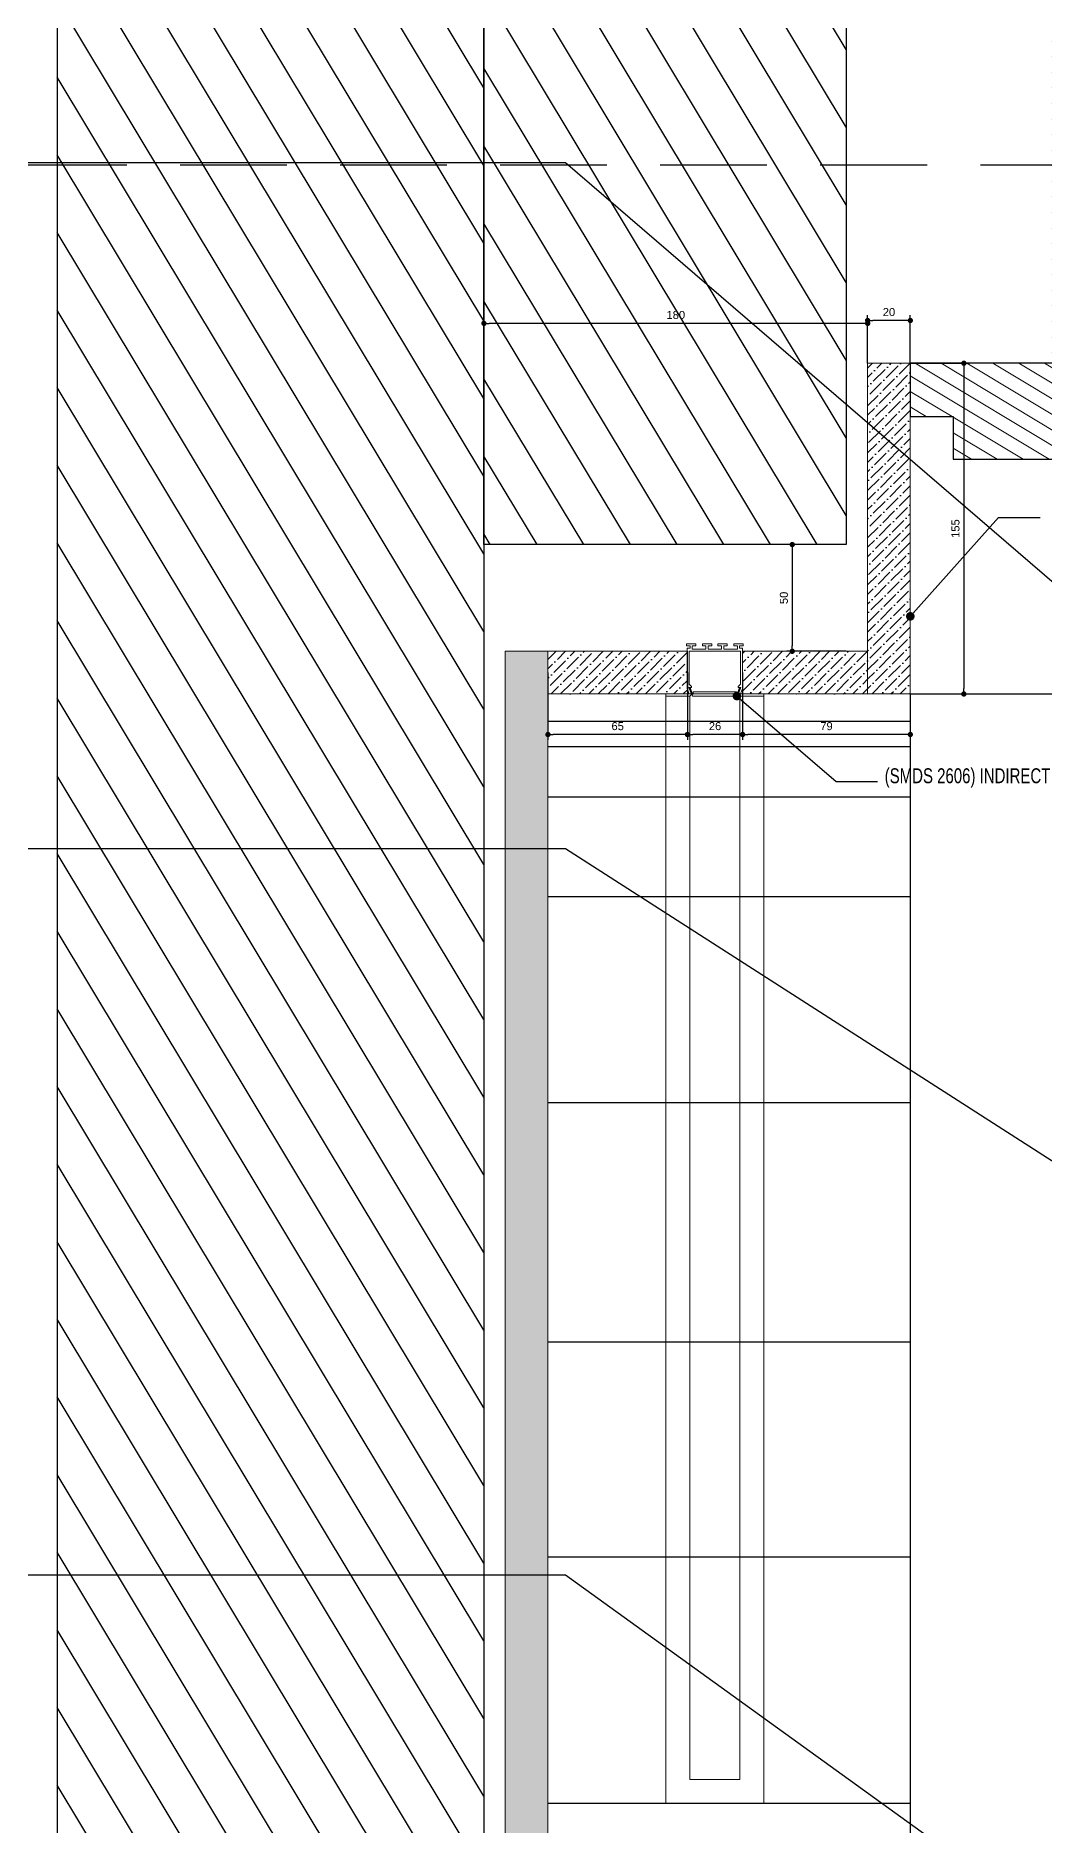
# Model space of a CAD drawing. Header units: inches. Extents: x 193287 to 241687, y 437648 to 550079.
# Drawn here: x 227988 to 228460, y 450696 to 451534 of the extents above; entities that cross this region are included whole.
import ezdxf

# ---------------------------------------------------------------- set-up
doc = ezdxf.new("R2010")
doc.units = ezdxf.units.IN
doc.header["$MEASUREMENT"] = 0
doc.linetypes.add('HIDDEN', pattern=[0.375, 0.25, -0.125])
for name, color, linetype, lineweight in [('A-Dim-ID', 9, 'Continuous', 20), ('CQ Gypsum Hatch', 8, 'Continuous', 20), ('CQ Lighting', 5, 'Continuous', 0), ('CQ Marble', 6, 'Continuous', 0)]:
    doc.layers.add(name, color=color, linetype=linetype, lineweight=lineweight)
for name, color, linetype in [('A-DIMESNION-1', 7, 'Continuous'), ('CQ Grg Gypsum', 41, 'Continuous'), ('CQ marble hatch', 8, 'Continuous'), ('CQ section wall', 3, 'Continuous'), ('CQ SPOT DETAIL DIMENSION', 9, 'Continuous'), ('CQ spot detail elevation', 1, 'Continuous'), ('CQ SPOT DETAILS', 40, 'Continuous'), ('CQ text label', 3, 'Continuous'), ('CQ_callout', 34, 'Continuous'), ('xref grd floor$2$CQ Wall hatch_CHB', 8, 'Continuous')]:
    doc.layers.add(name, color=color, linetype=linetype)
doc.styles.add('DIM 50', font='romans.shx', dxfattribs={"width": 0.75, "height": 100})
doc.styles.add('ST9', font='romans.shx', dxfattribs={"width": 0.8})
doc.styles.get("Standard").update_dxf_attribs({"font": 'arial.ttf'})
doc.dimstyles.new('CQ 2.5', dxfattribs={"dimscale": 0.025, "dimtxt": 150, "dimasz": 100, "dimexe": 100, "dimexo": 0, "dimgap": 80, "dimtad": 1, "dimdec": 0, "dimzin": 0, "dimdsep": 46, "dimtxsty": 'Standard', "dimblk": 'DOT', "dimcen": 100, "dimclrd": 250, "dimclre": 250, "dimclrt": 3, "dimadec": 0, "dimazin": 0, "dimtfac": 1, "dimtdec": 0, "dimtofl": 0, "dimtmove": 0, "dimatfit": 3, "dimfxl": 1, "dimtolj": 1, "dimtzin": 0, "dimlwd": -1, "dimarcsym": 0})
doc.dimstyles.new('DIM-20', dxfattribs={"dimscale": 1000, "dimtxt": 0.044, "dimasz": 0.035, "dimexe": 0.022, "dimexo": 0.022, "dimgap": 0.022, "dimtad": 1, "dimdec": 0, "dimzin": 0, "dimdsep": 46, "dimtxsty": 'ST9', "dimblk1": 'ARCHTICK', "dimblk2": 'ARCHTICK', "dimsah": 1, "dimcen": 0.08800000000000001, "dimdle": 0.04, "dimclrd": 256, "dimclre": 256, "dimclrt": 3, "dimadec": 0, "dimazin": 0, "dimtfac": 1, "dimtdec": 0, "dimtix": 1, "dimtofl": 0, "dimtmove": 1, "dimatfit": 3, "dimldrblk": 'CLOSED', "dimfxl": 1, "dimtolj": 1, "dimtzin": 0, "dimarcsym": 0})
doc.dimstyles.get("Standard").update_dxf_attribs({"dimtxt": 0.18, "dimasz": 0.18, "dimexe": 0.18, "dimexo": 0.0625, "dimgap": 0.09, "dimtad": 0, "dimtih": 1, "dimtoh": 1, "dimdec": 4, "dimzin": 0, "dimdsep": 46, "dimtxsty": 'Standard', "dimcen": 0.09, "dimadec": 0, "dimazin": 0, "dimtfac": 1, "dimtdec": 4, "dimtofl": 0, "dimtmove": 0, "dimatfit": 3, "dimfxl": 1, "dimtolj": 1, "dimtzin": 0, "dimarcsym": 0})

# ---------------------------------------------------------------- blocks, each defined once
blk = doc.blocks.new('SECTION C AND F')
at = {"layer": 'xref grd floor$2$CQ Wall hatch_CHB'}
h = blk.add_hatch(dxfattribs=at)
h.set_pattern_fill('ANSI31,_O', color=8, scale=150, angle=76.02857671701435)
h.set_pattern_definition([(121.0285767170143, (95684.03869431617, 1302.347264588345), (-16.06706840326394, -9.664978682068453), [])])
h.paths.add_polyline_path([(342620.1666695667, 483585.9141500182), (342820.1550810477, 483585.9141500181), (342820.1550810476, 479335.5675787643), (342620.1664403323, 479335.5675787643), (342620.1664403314, 483035.91459576), (342620.1666987422, 483035.91459576), (342620.1666987421, 483235.9145957599)])
h = blk.add_hatch(dxfattribs=at)
h.set_pattern_fill('ANSI31,_O', color=8, scale=150, angle=76.02857671701435)
h.set_pattern_definition([(121.0285767170143, (0, 0), (-16.06706840326394, -9.664978682068455), [])])
h.paths.add_polyline_path([(342989.9571897191, 482395.9413362944), (342820.1550810476, 482395.9413362944), (342820.1550810476, 483585.9141500182), (342989.9571897191, 483585.9141500182)])
at = {"layer": 'CQ section wall'}
for p, q in [((342620.1664403314, 483585.9141500182, -3.769896474182773e-05), (342620.1664403315, 479335.5675787642, -3.774024843360884e-05)), ((342820.1550810476, 483585.9141500182, -3.856509031834781e-05), (342820.1550810476, 479335.5675787643, -3.863829050326144e-05))]:
    blk.add_line(p, q, dxfattribs=at)
at = {"layer": 'CQ section wall', "elevation": -3.857879261107318e-05}
blk.add_lwpolyline([(342989.9571897191, 482395.9413362944), (342820.1550810476, 482395.9413362944), (342820.1550810476, 483585.9141500182), (342989.9571897191, 483585.9141500182)], close=True, dxfattribs=at)
blk = doc.blocks.new('larko design REF. B5552')
at = {"layer": 'CQ Lighting'}
for p, q in [((324167.562787486, 487789.6752336308), (324167.562787486, 487790.4563263356)), ((324178.5811927298, 487789.6752336308), (324167.562787486, 487789.6752336308)), ((324178.86301771, 487790.6764220294), (324167.7828831798, 487790.6764220294)), ((324177.5795177747, 487787.0782850331), (324178.5811927298, 487789.6752336308)), ((324178.472998228, 487786.6180773416), (324179.6655797612, 487789.7099714982)), ((324178.5638122838, 487786.660169963), (324180.0585871003, 487790.5355322689)), ((324179.0207014028, 487786.660169963), (324180.1911717211, 487789.6947384491)), ((324179.0270067402, 487790.6031245386), (324179.6242190056, 487789.9359756346)), ((324180.2639368862, 487790.6764220294), (324190.5957016343, 487790.6764220294)), ((324180.396521507, 487789.8356282096), (324180.4812074518, 487789.8356282096)), ((324180.4812074518, 487788.6307206318), (324180.4812074518, 487789.8356282096)), ((324180.4812074518, 487788.6307206318), (324190.5957016343, 487788.6307206318)), ((324200.9274663825, 487790.6764220294), (324190.5957016343, 487790.6764220294)), ((324200.7101958168, 487788.6307206318), (324190.5957016343, 487788.6307206318)), ((324200.7101958168, 487788.6307206318), (324200.7101958168, 487789.8356282096)), ((324200.7948817616, 487789.8356282096), (324200.7101958168, 487789.8356282096)), ((324202.1707018658, 487786.660169963), (324201.0002315475, 487789.6947384491)), ((324202.6275909848, 487786.660169963), (324201.1328161683, 487790.5355322689)), ((324202.7184050406, 487786.6180773416), (324201.5258235075, 487789.7099714982)), ((324202.1643965284, 487790.6031245386), (324201.5671842631, 487789.9359756346)), ((324202.3283855586, 487790.6764220294), (324213.4085200888, 487790.6764220294)), ((324202.6102105389, 487789.6752336308), (324213.6286157826, 487789.6752336308)), ((324203.611885494, 487787.0782850331), (324202.6102105389, 487789.6752336308)), ((324213.6286157826, 487789.6752336308), (324213.6286157826, 487790.4563263356)), ((324177.5647718668, 487768.2074182894), (324177.5647718668, 487786.9990790997)), ((324178.472998228, 487786.6180773416), (324179.6995468882, 487786.6180773416)), ((324178.5638122838, 487786.660169963), (324179.0207014028, 487786.660169963)), ((324179.6351199457, 487786.2279661041), (324178.5640063165, 487785.1563348187)), ((324178.5640063165, 487769.6130689759), (324178.5640063165, 487785.1563348187)), ((324179.6995468882, 487786.3835596588), (324179.6995468882, 487786.6180773416)), ((324202.7184050406, 487786.6180773416), (324201.4918563804, 487786.6180773416)), ((324201.4918563804, 487786.3835596588), (324201.4918563804, 487786.6180773416)), ((324201.5562833229, 487786.2279661041), (324202.6273969521, 487785.1563348187)), ((324202.6275909848, 487786.660169963), (324202.1707018658, 487786.660169963)), ((324202.6273969521, 487769.6130689759), (324202.6273969521, 487785.1563348187)), ((324203.6266314018, 487768.2074182894), (324203.6266314019, 487786.9990790997)), ((324178.988179983, 487767.1603662585), (324177.3500271309, 487767.1603662585)), ((324177.3500271309, 487767.1603662585), (324177.3500271309, 487766.1611318087)), ((324181.6900456418, 487766.1611318087), (324177.3500271309, 487766.1611318087)), ((324178.988179983, 487768.2074182894), (324177.5647718668, 487768.2074182894)), ((324190.5957016343, 487769.6130689759), (324178.5640063165, 487769.6130689759)), ((324178.988179983, 487767.1603662585), (324178.988179983, 487768.2074182894)), ((324186.4487614514, 487768.6138345261), (324179.9874144328, 487768.6138345261)), ((324179.9874144328, 487767.1603662585), (324179.9874144328, 487768.6138345261)), ((324181.469949948, 487767.1603662585), (324179.9874144328, 487767.1603662585)), ((324181.6900456418, 487766.9402705646), (324181.6900456418, 487766.1611318087)), ((324184.8106085993, 487766.9402705646), (324184.8106085993, 487766.1611318087)), ((324189.1506271102, 487766.1611318087), (324184.8106085993, 487766.1611318087)), ((324186.4487614514, 487767.1603662585), (324185.0307042931, 487767.1603662585)), ((324186.4487614514, 487767.1603662585), (324186.4487614514, 487768.6138345261)), ((324190.5957016343, 487768.6138345261), (324187.4479959012, 487768.6138345261)), ((324187.4479959012, 487767.1603662585), (324187.4479959012, 487768.6138345261)), ((324188.9305314164, 487767.1603662585), (324187.4479959012, 487767.1603662585)), ((324189.1506271102, 487766.9402705646), (324189.1506271102, 487766.1611318087)), ((324190.5957016343, 487769.6130689759), (324202.6273969521, 487769.6130689759)), ((324190.5957016343, 487768.6138345261), (324193.7434073675, 487768.6138345261)), ((324192.0407761585, 487766.9402705646), (324192.0407761585, 487766.1611318087)), ((324192.0407761585, 487766.1611318087), (324196.3807946694, 487766.1611318087)), ((324192.2608718523, 487767.1603662585), (324193.7434073675, 487767.1603662585)), ((324193.7434073675, 487767.1603662585), (324193.7434073675, 487768.6138345261)), ((324194.7426418172, 487768.6138345261), (324201.2039888358, 487768.6138345261)), ((324194.7426418172, 487767.1603662585), (324194.7426418172, 487768.6138345261)), ((324194.7426418172, 487767.1603662585), (324196.1606989756, 487767.1603662585)), ((324196.3807946694, 487766.9402705646), (324196.3807946694, 487766.1611318087)), ((324199.5013576269, 487766.9402705646), (324199.5013576269, 487766.1611318087)), ((324199.5013576269, 487766.1611318087), (324203.8413761377, 487766.1611318087)), ((324199.7214533206, 487767.1603662585), (324201.2039888358, 487767.1603662585)), ((324201.2039888358, 487767.1603662585), (324201.2039888358, 487768.6138345261)), ((324202.2032232856, 487767.1603662585), (324202.2032232856, 487768.2074182894)), ((324202.2032232856, 487768.2074182894), (324203.6266314018, 487768.2074182894)), ((324202.2032232856, 487767.1603662585), (324203.8413761377, 487767.1603662585)), ((324203.8413761377, 487767.1603662585), (324203.8413761377, 487766.1611318087))]:
    blk.add_line(p, q, dxfattribs=at)
for centre, start, end in [((324167.7828831798, 487790.4563263356), 90, 180), ((324178.86301771, 487790.4563263356), 41.83397820816916, 90), ((324179.4602299753, 487789.7891774316), 338.9077607176727, 41.83397820816916), ((324180.2639368862, 487790.4563263356), 90, 158.9077607176727), ((324180.396521507, 487789.6155325158), 90, 158.9077607176727), ((324200.7948817616, 487789.6155325158), 21.09223928232728, 90), ((324200.9274663825, 487790.4563263356), 21.09223928232728, 90), ((324201.7311732933, 487789.7891774316), 138.1660217918308, 201.0922392823273), ((324202.3283855586, 487790.4563263356), 90, 138.1660217918308), ((324213.4085200888, 487790.4563263356), 0, 90), ((324177.7848675605, 487786.9990790997), 158.9077607176727, 180), ((324179.4794511944, 487786.3835596588), 315.0138418255929, 0), ((324201.7119520742, 487786.3835596588), 180, 224.9861581636899), ((324203.4065357081, 487786.9990790997), 0, 21.09223928232728), ((324181.469949948, 487766.9402705646), 0, 90), ((324185.0307042931, 487766.9402705646), 90, 180), ((324188.9305314164, 487766.9402705646), 0, 90), ((324192.2608718523, 487766.9402705646), 90, 180), ((324196.1606989756, 487766.9402705646), 0, 90), ((324199.7214533206, 487766.9402705646), 90, 180)]:
    blk.add_arc(centre, 0.2200956937799043, start, end, dxfattribs=at)
blk = doc.blocks.new('niche section 2')
at = {"layer": 'CQ marble hatch', "ltscale": 1000}
h = blk.add_hatch(dxfattribs=at)
h.set_pattern_fill('ANSI36', color=256, scale=25.00000000000004, angle=-8.474700092256305e-30, style=0)
h.set_pattern_definition([(45.00000000000001, (-202819.4748486877, -456589.9536125578), (1.657281518405973, 6.076698900821903), [7.812500000000012, -1.562500000000002, 0, -1.562500000000002])])
h.paths.add_polyline_path([(1475.404560068593, -5209.359653130523), (1475.404560068884, -5364.310059700161), (1495.404560068651, -5364.310059700219), (1495.404560068593, -5209.359653130465)])
h = blk.add_hatch(dxfattribs=at)
h.set_pattern_fill('ANSI36', color=256, scale=25.00000000000005, angle=-8.474700092256305e-30, style=0)
h.set_pattern_definition([(45.00000000000001, (-202824.4747705623, -456589.9536127948), (1.657281518405974, 6.076698900821905), [7.812500000000016, -1.562500000000003, 0, -1.562500000000003])])
h.paths.add_polyline_path([(1325.602451397019, -5364.310059937066), (1325.602451397339, -5344.310059937008), (1305.602451397019, -5344.310059937008), (1305.602533844445, -7124.309857408516), (1495.404562002106, -7124.309857173881), (1495.404560061084, -7104.309857192391), (1325.602533844445, -7104.309857408516)])
at = {"layer": 'CQ marble hatch', "ltscale": 1000, "extrusion": (4.885221514467738e-08, -5.985931785203945e-09, 0.9999999999999988)}
h = blk.add_hatch(dxfattribs=at)
h.set_pattern_fill('ANSI36', color=256, scale=25.00000000000002, angle=1.675477719049291e-14, style=0)
h.set_pattern_definition([(45.00000000000003, (-202819.4748486877, -456589.9536125578), (1.657281518405971, 6.076698900821901), [7.812500000000009, -1.562500000000002, 0, -1.562500000000002])])
h.paths.add_polyline_path([(1416.825459564192, -5344.31005970249), (1475.404560069292, -5344.31005970249), (1475.404560069292, -5364.31005970249), (1416.825459564192, -5364.31005970249)])
h.paths.add_polyline_path([(1390.763600029139, -5344.31005970249), (1325.602533845638, -5344.31005970249), (1325.602533845638, -5364.310059940151), (1390.763600029139, -5364.31005970249)])
at = {"layer": 'CQ Lighting', "extrusion": (4.885221514467736e-08, -5.985931785203948e-09, 0.9999999999999988), "elevation": 0.0001041871750860052}
blk.add_lwpolyline([(1426.827443943532, -5364.310059702489), (1380.761615646943, -5364.310059702489), (1380.761615646943, -5884.199776105233), (1426.827443943532, -5884.199776105233)], close=True, dxfattribs=at)
at = {"layer": 'CQ Lighting', "extrusion": (4.885221514467736e-08, -5.985931785203948e-09, 0.9999999999999988), "elevation": 0.0001041871750860056}
blk.add_lwpolyline([(1392.061615646931, -5365.31124809978), (1392.061615646932, -5872.899776105244), (1415.527443943543, -5872.899776105244), (1415.527443943543, -5365.31124809978)], dxfattribs=at)
at = {"layer": 'CQ Marble', "color": 6}
blk.add_lwpolyline([(1475.404560069292, -5364.310059703304), (1495.404560069379, -5364.310059703304), (1495.404560069321, -5209.35965313355), (1475.404560069321, -5209.359653133608), (1475.40456006935, -5344.310059703246)], dxfattribs=at)
at = {"layer": 'CQ Marble', "color": 6, "extrusion": (4.885221514467736e-08, -5.985931785203948e-09, 0.9999999999999988)}
for points, elevation in [([(1495.404560069377, -5364.310059702489), (1475.404560069319, -5364.310059702489), (1475.404560069319, -5209.359653132792), (1495.404560069377, -5209.359653132792)], 0.0001051642193889056), ([(1390.96149033372, -5344.31005994015), (1325.602533845638, -5344.310059939801), (1325.602533845638, -5364.31005994015), (1390.96149033372, -5364.31005994015)], 7.627094402218063e-05), ([(1416.825459564219, -5344.310059702489), (1475.404560069319, -5344.310059702489), (1475.404560069319, -5364.310059702489), (1416.825459564219, -5364.310059702489)], 0.0001041871750860052)]:
    blk.add_lwpolyline(points, close=True, dxfattribs=dict(at, elevation=elevation))
at = {"layer": 'CQ Marble', "color": 6, "elevation": -2.024376173596562e-05}
blk.add_lwpolyline([(1325.602533845638, -5344.310059940035), (1325.60253384526, -7104.309857411543), (1495.404561093223, -7104.30985719309), (1495.404562003008, -7124.309857193148), (1305.60253384526, -7124.309857411543), (1305.602451397834, -5344.310059940035), (1325.602451397805, -5344.310059940035)], dxfattribs=at)
at = {"layer": 'CQ marble hatch', "extrusion": (4.885221514467736e-08, -5.985931785203948e-09, 0.9999999999999988)}
for p, q in [((1495.404560069379, -5364.31005970249), (1495.404560061288, -7104.309857192857, -2.036348037155571e-05)), ((1495.404560066963, -5377.259615032293, -3.049838631507748e-06), (1325.602533845522, -5377.259615032293, -1.720925251260351e-05)), ((1495.404560066963, -5389.084306426113, -3.120620427572718e-06), (1325.602533845522, -5389.084306426113, -1.728003430866501e-05)), ((1495.404560066963, -5412.733182868105, -3.262180988752167e-06), (1325.602533845522, -5412.733182868105, -1.742159486984619e-05)), ((1495.404560066963, -5459.309899459244, -3.54098603704521e-06), (1325.602533845522, -5459.309899459244, -1.77003999181375e-05)), ((1495.404560066963, -5555.816860286926, -4.118670121355111e-06), (1325.602533845522, -5555.816860286926, -1.827808400244914e-05)), ((1495.404560066963, -5668.004841445014, -4.79021972368994e-06), (1325.602533845522, -5668.004841445014, -1.89496336047805e-05)), ((1495.404560066963, -5768.752447604085, -5.393288021680528e-06), (1325.602533845522, -5768.752447604085, -1.955270190277282e-05)), ((1495.404560066992, -5884.199776105233, 0.0007388940422361368), (1325.602533845551, -5884.199776105233, 0.0007247346283550445))]:
    blk.add_line(p, q, dxfattribs=at)
at = {"layer": 'CQ Lighting', "extrusion": (4.885221514467753e-08, -5.985931785203947e-09, 0.9999999999999989), "rotation": 179.9999999999998}
blk.add_blockref('larko design REF. B5552', (325594.3902314307, 482425.365173929, 0.0001041871750860467), dxfattribs=at)
blk = doc.blocks.new('SECTION CEILING C AND D')
at = {"layer": 'CQ Gypsum Hatch'}
h = blk.add_hatch(dxfattribs=at)
h.set_pattern_fill('ANSI31', color=256, scale=50.00000000000004, angle=166.0285767170143, style=0)
h.set_pattern_definition([(211.0285767170143, (0, 0), (3.221659560689488, -5.35568946775465), [])])
edge = h.paths.add_edge_path()
edge.add_line((221496.3634083793, 451355.5940321152), (221476.3634470181, 451355.5940321151))
edge.add_line((221476.3634470181, 451355.5940321151), (221476.3634564243, 451380.5940490463))
edge.add_line((221476.3634564243, 451380.5940490463), (221542.8714550818, 451380.5940465979))
edge.add_line((221542.8714550818, 451380.5940465979), (221542.8714615044, 451618.6332024623))
edge.add_arc((221717.8714615046, 451618.6332024623), 175.0000000001455, 90.00000000000949, 180.000000000019, ccw=False)
edge.add_line((221717.8714615045, 451793.6332024625), (223510.0454513518, 451793.6331128395))
edge.add_arc((223510.0454513518, 451618.6331128394), 175, 0, 89.9999999999904, ccw=False)
edge.add_line((223685.0454513518, 451618.6331128395), (223685.0454577744, 451380.5939569749))
edge.add_line((223685.0454577744, 451380.5939569749), (223751.5534564319, 451380.5939594235))
edge.add_line((223751.5534564319, 451380.5939594235), (223751.5534658382, 451355.5939424923))
edge.add_line((223751.5534658382, 451355.5939424923), (223731.5535044769, 451355.5939424921))
edge.add_line((223731.5535044769, 451355.5939424921), (223731.5535159568, 451335.5939310124))
edge.add_line((223731.5535159568, 451335.5939310124), (223611.5454513512, 451335.5938696297))
edge.add_line((223611.5454513512, 451335.5938696297), (223611.5454513512, 451380.5930113292))
edge.add_line((223611.5454513512, 451380.5930113292), (223562.5454513513, 451380.5930113293))
edge.add_arc((223541.5454513513, 451380.5930113291), 21.00000000005821, 1.587987341361105e-10, 90.00000000015879)
edge.add_line((223541.5454513512, 451401.5930113293), (223541.5454513513, 451410.5930113292))
edge.add_arc((223536.6936272633, 451416.6997402548), 7.799508648152966, 90, 308.4673023861515, ccw=False)
edge.add_line((223536.6936272633, 451424.4992489031), (223536.6936272633, 451427.4992489031))
edge.add_arc((223534.5413597154, 451445.4660990062), 18.09530210384791, 205.7714928767011, 276.8309702013683, ccw=False)
edge.add_arc((223567.5219242569, 451458.3576701449), 53.47024035310794, 186.1635720954239, 202.844817978426, ccw=False)
edge.add_arc((223182.0246354605, 451424.9932573508), 333.4821786610068, 4.751447811113967, 6.568657367759998)
edge.add_arc((223477.615802532, 451459.0566106173), 35.93479784915663, 6.527251481196853, 25.39668080415777)
edge.add_arc((223485.7557770983, 451460.6969878025), 27.9502519411558, 29.51902534153829, 91.82174081903165)
edge.add_line((223484.8672380735, 451488.6331128377), (223484.8672380735, 451496.1331128377))
edge.add_line((223484.8672380735, 451496.1331128377), (223475.8672380735, 451496.1331128377))
edge.add_line((223475.8672380735, 451496.1331128377), (223475.8672380735, 451518.6331128394))
edge.add_line((223475.8672380735, 451518.6331128394), (223514.9390894407, 451518.6331128374))
edge.add_line((223514.9390894407, 451518.6331128374), (223571.5454513514, 451443.6331128376))
edge.add_line((223571.5454513514, 451443.6331128376), (223660.0454513518, 451443.6331128376))
edge.add_line((223660.0454513518, 451443.6331128376), (223660.0454513518, 451618.6331128394))
edge.add_arc((223510.0454513518, 451618.6331128392), 150, 0, 89.99999999999999)
edge.add_line((223510.0454513518, 451768.6331128394), (221717.8714615045, 451768.6332024623))
edge.add_arc((221717.8714615045, 451618.6332024622), 150, 89.99999999999999, 180)
edge.add_line((221567.8714615045, 451618.6332024623), (221567.8714615044, 451443.6332024607))
edge.add_line((221567.8714615044, 451443.6332024607), (221656.371461505, 451443.6332024607))
edge.add_line((221656.371461505, 451443.6332024607), (221712.9778234156, 451518.6332024607))
edge.add_line((221712.9778234156, 451518.6332024607), (221752.0496747827, 451518.6332024625))
edge.add_line((221752.0496747827, 451518.6332024625), (221752.0496747827, 451496.1332024605))
edge.add_line((221752.0496747827, 451496.1332024605), (221743.0496747827, 451496.1332024607))
edge.add_line((221743.0496747827, 451496.1332024607), (221743.0496747827, 451488.6332024605))
edge.add_arc((221742.1611357578, 451460.6970774254), 27.9502519410732, 88.17825918066262, 150.4809746582109)
edge.add_arc((221750.301110324, 451459.0567002404), 35.93479784899679, 154.6033191957228, 173.4727485186793)
edge.add_arc((222045.8922773975, 451424.9933469757), 333.4821786626222, 173.431342632584, 175.2485521892302)
edge.add_arc((221660.3949885988, 451458.357759768), 53.47024035372762, 337.15518202151657, 353.8364279045223, ccw=False)
edge.add_arc((221693.375553141, 451445.466188629), 18.09530210362531, 263.16902979845247, 334.22850712318433, ccw=False)
edge.add_line((221691.2232855931, 451427.4993385262), (221691.2232855929, 451424.4993385262))
edge.add_arc((221691.223285593, 451416.6998298779), 7.799508648167831, -128.46730238588572, 90, ccw=False)
edge.add_line((221686.3714615049, 451410.5931009523), (221686.371461505, 451401.5931009523))
edge.add_arc((221686.3714615051, 451380.5931009521), 21.00000000011642, 90.0000000002382, 180.0000000001588)
edge.add_line((221665.371461505, 451380.5931009522), (221616.371461505, 451380.5931009522))
edge.add_line((221616.371461505, 451380.5931009522), (221616.371461505, 451335.5939592526))
edge.add_line((221616.371461505, 451335.5939592526), (221496.3633968995, 451335.5940206355))
edge.add_line((221496.3633968995, 451335.5940206355), (221496.3634083793, 451355.5940321152))
at = {"layer": 'CQ Grg Gypsum', "extrusion": (-4.885221514467737e-08, 5.985931785203956e-09, 0.9999999999999988), "elevation": -0.008773270307329804}
blk.add_lwpolyline([(223685.0454577741, 451380.593956975), (223751.5534564315, 451380.5939594236), (223751.5534658378, 451355.5939424924), (223731.5535044766, 451355.5939424922), (223731.5535159565, 451335.5939310125), (223611.5454513509, 451335.5938696298)], dxfattribs=at)
blk = doc.blocks.new('_Dot')
at = {"color": 0, "linetype": 'ByBlock', "lineweight": -2}
blk.add_line((-0.5, 0), (-1, 0), dxfattribs=at)
at = {"color": 0, "linetype": 'ByBlock', "const_width": 0.5}
blk.add_lwpolyline([(-0.25, 0, 1), (0.25, 0, 1)], format="xyb", close=True, dxfattribs=at)
blk = doc.blocks.new('*D4553')
at = {"layer": 'A-DIMESNION-1', "color": 250, "lineweight": -2, "ltscale": 0.05, "transparency": 16777216}
for p, q in [((228377.6738231805, 431380.5939594234), (228377.6738231805, 431403.1431547643)), ((228397.6738231805, 431380.5936472699), (228397.6738231805, 431403.1431547643))]:
    blk.add_line(p, q, dxfattribs=at)
at = {"layer": 'A-DIMESNION-1', "color": 250, "ltscale": 0.05, "transparency": 16777216}
blk.add_line((228395.1738231805, 431400.6431547643), (228380.1738231805, 431400.6431547643), dxfattribs=at)
at = {"layer": 'Defpoints', "color": 0, "linetype": 'Continuous', "ltscale": 0.05, "transparency": 16777216}
for p in [(228377.6738231805, 431400.6431547643), (228377.6738231805, 431380.5939594234, -0.0004613578827041994), (228397.6738231805, 431380.5936472699, -0.0004613578808356615)]:
    blk.add_point(p, dxfattribs=at)
at = {"layer": 'A-DIMESNION-1', "color": 250, "linetype": 'Continuous', "ltscale": 0.05, "transparency": 16777216, "xscale": 2.5, "yscale": 2.5, "zscale": 2.5, "rotation": 180}
blk.add_blockref('_Dot', (228377.6738231805, 431400.6431547643), dxfattribs=at)
at = {"layer": 'A-DIMESNION-1', "color": 250, "linetype": 'Continuous', "ltscale": 0.05, "transparency": 16777216, "xscale": 2.5, "yscale": 2.5, "zscale": 2.5}
blk.add_blockref('_Dot', (228397.6738231805, 431400.6431547643), dxfattribs=at)
at = {"layer": 'A-DIMESNION-1', "color": 3, "linetype": 'Continuous', "ltscale": 0.05, "transparency": 16777216, "insert": (228387.6738231805, 431404.5578034683), "char_height": 3.75, "attachment_point": 5}
blk.add_mtext('\\A1;20', dxfattribs=at)
blk = doc.blocks.new('*D4552')
at = {"layer": 'A-DIMESNION-1', "color": 250, "lineweight": -2, "ltscale": 0.05, "transparency": 16777216}
for p, q in [((228397.6738231806, 431380.5936472701), (228425.2566631166, 431380.5936472701)), ((228397.6738231806, 431225.6435528539), (228425.2566631166, 431225.6435528539))]:
    blk.add_line(p, q, dxfattribs=at)
at = {"layer": 'A-DIMESNION-1', "color": 250, "ltscale": 0.05, "transparency": 16777216}
blk.add_line((228422.7566631166, 431378.0936472701), (228422.7566631166, 431228.1435528539), dxfattribs=at)
at = {"layer": 'Defpoints', "color": 0, "linetype": 'Continuous', "ltscale": 0.05, "transparency": 16777216}
for p in [(228397.6738231806, 431380.5936472701), (228397.6738231806, 431225.6435528539, -0.0004613578827041994), (228422.7566631166, 431225.6435528539)]:
    blk.add_point(p, dxfattribs=at)
at = {"layer": 'A-DIMESNION-1', "color": 250, "linetype": 'Continuous', "ltscale": 0.05, "transparency": 16777216, "xscale": 2.5, "yscale": 2.5, "zscale": 2.5}
for p, rotation in [((228422.7566631166, 431380.5936472701), 90), ((228422.7566631166, 431225.6435528539), 270)]:
    blk.add_blockref('_Dot', p, dxfattribs=dict(at, rotation=rotation))
at = {"layer": 'A-DIMESNION-1', "color": 3, "linetype": 'Continuous', "ltscale": 0.05, "transparency": 16777216, "insert": (228418.8420144127, 431303.1186000619), "char_height": 3.75, "attachment_point": 5, "rotation": 90}
blk.add_mtext('\\A1;155', dxfattribs=at)
blk = doc.blocks.new('*D4551')
at = {"layer": 'A-DIMESNION-1', "color": 250, "lineweight": -2, "ltscale": 0.05, "transparency": 16777216}
for p, q in [((228319.0947226754, 431235.6435528537), (228319.0947226754, 431204.1392560387)), ((228397.6738231806, 431225.6435528539), (228397.6738231806, 431204.1392560387))]:
    blk.add_line(p, q, dxfattribs=at)
at = {"layer": 'A-DIMESNION-1', "color": 250, "ltscale": 0.05, "transparency": 16777216}
blk.add_line((228395.1738231806, 431206.6392560387), (228321.5947226754, 431206.6392560387), dxfattribs=at)
at = {"layer": 'Defpoints', "color": 0, "linetype": 'Continuous', "ltscale": 0.05, "transparency": 16777216}
for p in [(228319.0947226754, 431235.6435528537, -0.0004623349270070998), (228397.6738231806, 431225.6435528539), (228319.0947226754, 431206.6392560387)]:
    blk.add_point(p, dxfattribs=at)
at = {"layer": 'A-DIMESNION-1', "color": 250, "linetype": 'Continuous', "ltscale": 0.05, "transparency": 16777216, "xscale": 2.5, "yscale": 2.5, "zscale": 2.5, "rotation": 180}
blk.add_blockref('_Dot', (228319.0947226754, 431206.6392560387), dxfattribs=at)
at = {"layer": 'A-DIMESNION-1', "color": 250, "linetype": 'Continuous', "ltscale": 0.05, "transparency": 16777216, "xscale": 2.5, "yscale": 2.5, "zscale": 2.5}
blk.add_blockref('_Dot', (228397.6738231806, 431206.6392560387), dxfattribs=at)
at = {"layer": 'A-DIMESNION-1', "color": 3, "linetype": 'Continuous', "ltscale": 0.05, "transparency": 16777216, "insert": (228358.384272928, 431210.5539047426), "char_height": 3.75, "attachment_point": 5}
blk.add_mtext('\\A1;79', dxfattribs=at)
blk = doc.blocks.new('*D4550')
at = {"layer": 'A-DIMESNION-1', "color": 250, "lineweight": -2, "ltscale": 0.05, "transparency": 16777216}
for p, q in [((228293.2307534449, 431235.643552616), (228293.2307534449, 431204.1392560387)), ((228319.0947226754, 431235.6435528537), (228319.0947226754, 431204.1392560387))]:
    blk.add_line(p, q, dxfattribs=at)
at = {"layer": 'A-DIMESNION-1', "color": 250, "ltscale": 0.05, "transparency": 16777216}
blk.add_line((228316.5947226754, 431206.6392560387), (228295.7307534449, 431206.6392560387), dxfattribs=at)
at = {"layer": 'Defpoints', "color": 0, "linetype": 'Continuous', "ltscale": 0.05, "transparency": 16777216}
for p in [(228293.2307534449, 431235.643552616, -0.0004902511580709261), (228319.0947226754, 431235.6435528537, -0.0004623349270070998), (228293.2307534449, 431206.6392560387)]:
    blk.add_point(p, dxfattribs=at)
at = {"layer": 'A-DIMESNION-1', "color": 250, "linetype": 'Continuous', "ltscale": 0.05, "transparency": 16777216, "xscale": 2.5, "yscale": 2.5, "zscale": 2.5, "rotation": 180}
blk.add_blockref('_Dot', (228293.2307534449, 431206.6392560387), dxfattribs=at)
at = {"layer": 'A-DIMESNION-1', "color": 250, "linetype": 'Continuous', "ltscale": 0.05, "transparency": 16777216, "xscale": 2.5, "yscale": 2.5, "zscale": 2.5}
blk.add_blockref('_Dot', (228319.0947226754, 431206.6392560387), dxfattribs=at)
at = {"layer": 'A-DIMESNION-1', "color": 3, "linetype": 'Continuous', "ltscale": 0.05, "transparency": 16777216, "insert": (228306.1627380601, 431210.5539047426), "char_height": 3.75, "attachment_point": 5}
blk.add_mtext('\\A1;26', dxfattribs=at)
blk = doc.blocks.new('*D4549')
at = {"layer": 'A-DIMESNION-1', "color": 250, "lineweight": -2, "ltscale": 0.05, "transparency": 16777216}
for p, q in [((228227.8717969568, 431235.6435526162), (228227.8717969568, 431204.1392560387)), ((228293.2307534449, 431235.643552616), (228293.2307534449, 431204.1392560387))]:
    blk.add_line(p, q, dxfattribs=at)
at = {"layer": 'A-DIMESNION-1', "color": 250, "ltscale": 0.05, "transparency": 16777216}
blk.add_line((228290.7307534449, 431206.6392560387), (228230.3717969568, 431206.6392560387), dxfattribs=at)
at = {"layer": 'Defpoints', "color": 0, "linetype": 'Continuous', "ltscale": 0.05, "transparency": 16777216}
for p in [(228227.8717969568, 431235.6435526162, -0.0004902511580709261), (228293.2307534449, 431235.643552616, -0.0004902511580709261), (228227.8717969568, 431206.6392560387)]:
    blk.add_point(p, dxfattribs=at)
at = {"layer": 'A-DIMESNION-1', "color": 250, "linetype": 'Continuous', "ltscale": 0.05, "transparency": 16777216, "xscale": 2.5, "yscale": 2.5, "zscale": 2.5, "rotation": 180}
blk.add_blockref('_Dot', (228227.8717969568, 431206.6392560387), dxfattribs=at)
at = {"layer": 'A-DIMESNION-1', "color": 250, "linetype": 'Continuous', "ltscale": 0.05, "transparency": 16777216, "xscale": 2.5, "yscale": 2.5, "zscale": 2.5}
blk.add_blockref('_Dot', (228293.2307534449, 431206.6392560387), dxfattribs=at)
at = {"layer": 'A-DIMESNION-1', "color": 3, "linetype": 'Continuous', "ltscale": 0.05, "transparency": 16777216, "insert": (228260.5512752009, 431210.5539047426), "char_height": 3.75, "attachment_point": 5}
blk.add_mtext('\\A1;65', dxfattribs=at)
blk = doc.blocks.new('*D4548')
at = {"layer": 'A-DIMESNION-1', "color": 250, "lineweight": -2, "ltscale": 0.05, "transparency": 16777216}
for p, q in [((228397.6738231807, 431225.6435528532), (228483.9346424086, 431225.6435528532)), ((228397.6738254192, 429485.6437553634), (228483.9346424086, 429485.6437553634))]:
    blk.add_line(p, q, dxfattribs=at)
at = {"layer": 'A-DIMESNION-1', "color": 250, "ltscale": 0.05, "transparency": 16777216}
blk.add_line((228481.4346424086, 431223.1435528532), (228481.4346424086, 429488.1437553634), dxfattribs=at)
at = {"layer": 'Defpoints', "color": 0, "linetype": 'Continuous', "ltscale": 0.05, "transparency": 16777216}
for p in [(228397.6738231807, 431225.6435528532, -0.0004613578827041975), (228397.6738254192, 429485.6437553634, -0.0004711861242367646), (228481.4346424086, 429485.6437553634)]:
    blk.add_point(p, dxfattribs=at)
at = {"layer": 'A-DIMESNION-1', "color": 250, "linetype": 'Continuous', "ltscale": 0.05, "transparency": 16777216, "xscale": 2.5, "yscale": 2.5, "zscale": 2.5}
for p, rotation in [((228481.4346424086, 431225.6435528532), 90), ((228481.4346424086, 429485.6437553634), 270)]:
    blk.add_blockref('_Dot', p, dxfattribs=dict(at, rotation=rotation))
at = {"layer": 'A-DIMESNION-1', "color": 3, "linetype": 'Continuous', "ltscale": 0.05, "transparency": 16777216, "insert": (228477.5199937047, 430355.6436541082), "char_height": 3.75, "attachment_point": 5, "rotation": 90}
blk.add_mtext('\\A1;1740', dxfattribs=at)
blk = doc.blocks.new('*D4480')
at = {"layer": 'A-DIMESNION-1', "color": 250, "lineweight": -2, "ltscale": 0.05, "transparency": 16777216}
for p, q in [((228367.6664098675, 431295.6435526172), (228339.8458895723, 431295.6435526172)), ((228367.6664098675, 431245.6435528539), (228339.8458895723, 431245.6435528539))]:
    blk.add_line(p, q, dxfattribs=at)
at = {"layer": 'A-DIMESNION-1', "color": 250, "ltscale": 0.05, "transparency": 16777216}
blk.add_line((228342.3458895723, 431293.1435526172), (228342.3458895723, 431248.1435528539), dxfattribs=at)
at = {"layer": 'Defpoints', "color": 0, "linetype": 'Continuous', "ltscale": 0.05, "transparency": 16777216}
for p in [(228367.6664098675, 431295.6435526172, -0.0005731529347805508), (228342.3458895723, 431245.6435528539), (228367.6664098675, 431245.6435528539, -0.0004623349270070997)]:
    blk.add_point(p, dxfattribs=at)
at = {"layer": 'A-DIMESNION-1', "color": 250, "linetype": 'Continuous', "ltscale": 0.05, "transparency": 16777216, "xscale": 2.5, "yscale": 2.5, "zscale": 2.5}
for p, rotation in [((228342.3458895723, 431295.6435526172), 90), ((228342.3458895723, 431245.6435528539), 270)]:
    blk.add_blockref('_Dot', p, dxfattribs=dict(at, rotation=rotation))
at = {"layer": 'A-DIMESNION-1', "color": 3, "linetype": 'Continuous', "ltscale": 0.05, "transparency": 16777216, "insert": (228338.4312408684, 431270.6435527353), "char_height": 3.75, "attachment_point": 5, "rotation": 90}
blk.add_mtext('\\A1;50', dxfattribs=at)
blk = doc.blocks.new('*D4479')
at = {"layer": 'A-DIMESNION-1', "color": 250, "lineweight": -2, "ltscale": 0.05, "transparency": 16777216}
for p, q in [((228197.864301196, 431380.5939594227), (228197.864301196, 431401.7823526433)), ((228377.6738231805, 431380.5939594227), (228377.6738231805, 431401.7823526433))]:
    blk.add_line(p, q, dxfattribs=at)
at = {"layer": 'A-DIMESNION-1', "color": 250, "ltscale": 0.05, "transparency": 16777216}
blk.add_line((228375.1738231805, 431399.2823526433), (228200.364301196, 431399.2823526433), dxfattribs=at)
at = {"layer": 'Defpoints', "color": 0, "linetype": 'Continuous', "ltscale": 0.05, "transparency": 16777216}
for p in [(228197.864301196, 431399.2823526433), (228197.864301196, 431380.5939594227, -0.0005731582633696775), (228377.6738231805, 431380.5939594227)]:
    blk.add_point(p, dxfattribs=at)
at = {"layer": 'A-DIMESNION-1', "color": 250, "linetype": 'Continuous', "ltscale": 0.05, "transparency": 16777216, "xscale": 2.5, "yscale": 2.5, "zscale": 2.5, "rotation": 180}
blk.add_blockref('_Dot', (228197.864301196, 431399.2823526433), dxfattribs=at)
at = {"layer": 'A-DIMESNION-1', "color": 250, "linetype": 'Continuous', "ltscale": 0.05, "transparency": 16777216, "xscale": 2.5, "yscale": 2.5, "zscale": 2.5}
blk.add_blockref('_Dot', (228377.6738231805, 431399.2823526433), dxfattribs=at)
at = {"layer": 'A-DIMESNION-1', "color": 3, "linetype": 'Continuous', "ltscale": 0.05, "transparency": 16777216, "insert": (228287.7690621882, 431403.1970013473), "char_height": 3.75, "attachment_point": 5}
blk.add_mtext('\\A1;180', dxfattribs=at)
blk = doc.blocks.new('_ARCHTICK')
at = {"color": 0, "linetype": 'ByBlock', "const_width": 0.15}
blk.add_lwpolyline([(-0.5, -0.5), (0.5, 0.5)], dxfattribs=at)
blk = doc.blocks.new('*D2362')
at = {"layer": 'A-Dim-ID', "lineweight": -2, "transparency": 16777216}
for p, q in [((226382.383670011, 451808.6335868966), (226382.383670011, 448295.5974352556)), ((228330.5239937771, 451768.6335868966), (226360.383670011, 451768.6335868966)), ((227871.2317762849, 448335.5974352556), (226360.383670011, 448335.5974352556))]:
    blk.add_line(p, q, dxfattribs=at)
at = {"layer": 'Defpoints', "color": 0, "transparency": 16777216}
for p in [(228352.5239937771, 451768.6335868966), (226382.383670011, 448335.5974352556), (227893.2317762849, 448335.5974352556, -0.000637568305459117)]:
    blk.add_point(p, dxfattribs=at)
at = {"layer": 'A-Dim-ID', "lineweight": -2, "transparency": 16777216, "xscale": 20, "yscale": 20, "zscale": 20}
for p, rotation in [((226382.383670011, 451768.6335868966), 90), ((226382.383670011, 448335.5974352556), 270)]:
    blk.add_blockref('_ARCHTICK', p, dxfattribs=dict(at, rotation=rotation))
at = {"layer": 'A-Dim-ID', "color": 3, "transparency": 16777216, "insert": (226340.3836700111, 450052.1155110759), "char_height": 40, "attachment_point": 5, "rotation": 90, "style": 'ST9'}
blk.add_mtext('\\A1;3433', dxfattribs=at)
blk = doc.blocks.new('_CLOSED')
at = {"color": 0, "linetype": 'ByBlock'}
for p, q in [((-1, 0.1666666666666666), (0, 0)), ((-1, 0.1666666666666666), (-1, -0.1666666666666666)), ((0, 0), (-1, -0.1666666666666666)), ((0, 0), (-1, 0))]:
    blk.add_line(p, q, dxfattribs=at)
blk = doc.blocks.new('DIMBLOWUP')
at = {"layer": 'A-DIMESNION-1', "color": 64, "linetype": 'Continuous', "ltscale": 0.05}
for base, p1, p2, picture, middle in [((228197.864301196, 431399.2823526433), (228377.6738231805, 431380.5939594227), (228197.864301196, 431380.5939594227, -0.0005731582633696775), '*D4479', (228287.7690621882, 431403.1970013473)), ((228377.6738231805, 431400.6431547643), (228397.6738231805, 431380.5936472699, -0.0004613578808356615), (228377.6738231805, 431380.5939594234, -0.0004613578827041994), '*D4553', (228387.6738231805, 431404.5578034683)), ((228227.8717969568, 431206.6392560387), (228293.2307534449, 431235.643552616, -0.0004902511580709261), (228227.8717969568, 431235.6435526162, -0.0004902511580709261), '*D4549', (228260.5512752009, 431210.5539047426)), ((228293.2307534449, 431206.6392560387), (228319.0947226754, 431235.6435528537, -0.0004623349270070998), (228293.2307534449, 431235.643552616, -0.0004902511580709261), '*D4550', (228306.1627380601, 431210.5539047426)), ((228319.0947226754, 431206.6392560387), (228397.6738231806, 431225.6435528539), (228319.0947226754, 431235.6435528537, -0.0004623349270070998), '*D4551', (228358.384272928, 431210.5539047426))]:
    dim = blk.add_linear_dim(base=base, p1=p1, p2=p2, dimstyle='CQ 2.5', dxfattribs=at)
    dim.commit()
    dim.dimension.update_dxf_attribs({"geometry": picture, "text_midpoint": middle})
for base, p1, p2, picture, middle in [((228422.7566631166, 431225.6435528539), (228397.6738231805, 431380.5936472699), (228397.6738231805, 431225.6435528537, -0.0004613578827041994), '*D4552', (228418.8420144127, 431303.1186000619)), ((228342.3458895723, 431245.6435528539), (228367.6664098674, 431295.6435526169, -0.0005731529347805508), (228367.6664098674, 431245.6435528537, -0.0004623349270070997), '*D4480', (228338.4312408684, 431270.6435527353)), ((228481.4346424086, 429485.6437553634), (228397.6738231806, 431225.643552853, -0.0004613578827041975), (228397.6738254191, 429485.6437553632, -0.0004711861242367646), '*D4548', (228477.5199937047, 430355.6436541082))]:
    dim = blk.add_linear_dim(base=base, p1=p1, p2=p2, angle=90, dimstyle='CQ 2.5', dxfattribs=at)
    dim.commit()
    dim.dimension.update_dxf_attribs({"geometry": picture, "text_midpoint": middle})

msp = doc.modelspace()

# ---------------------------------------------------------------- linework, layer by layer
at = {"layer": 'CQ spot detail elevation', "color": 3, "linetype": 'HIDDEN', "ltscale": 200}
msp.add_lwpolyline([(227830.4951595282, 451473.5256109932), (229107.0793808782, 451473.5256109932), (229107.0793808782, 448266.5839888963), (227830.4951595282, 448266.5839888963)], close=True, dxfattribs=at)

# ---------------------------------------------------------------- block references
at = {"layer": 'CQ Grg Gypsum', "xscale": -1}
msp.add_blockref('SECTION CEILING C AND D', (452149.2272796124, 0, 8.308684082217318e-05), dxfattribs=at)
at = {"layer": 'CQ Marble'}
msp.add_blockref('SECTION C AND F', (-114622.2907798517, -31100.29778367747, -0.0005345741421694776), dxfattribs=at)
at = {"layer": 'CQ Marble', "extrusion": (-4.885221514467737e-08, 5.985931785203956e-09, 0.9999999999999988)}
msp.add_blockref('niche section 2', (226902.2692631108, 456589.9536125562, -0.008918084260815928), dxfattribs=at)
at = {"layer": 'CQ SPOT DETAIL DIMENSION', "color": 8}
msp.add_blockref('DIMBLOWUP', (0, 20000), dxfattribs=at)

# ---------------------------------------------------------------- texts
at = {"layer": 'CQ text label', "ltscale": 500, "insert": (228385.6647585454, 451190.8276081636, -0.0004623349270070649), "char_height": 7, "width": 1400.544188663483, "attachment_point": 1, "style": 'DIM 50'}
msp.add_mtext('{\\fCityBlueprint|b0|i0|c2|p2;(SMDS 2606) INDIRECT LIGHTING}', dxfattribs=at)

# ---------------------------------------------------------------- dimensions: what is measured, and where the dimension line sits
at = {"layer": 'A-Dim-ID'}
dim = msp.add_linear_dim(base=(226382.383670011, 448335.5974352556, 0.0002832261836998825), p1=(228352.523993777, 451768.6335868964, 0.0002832261836998825), p2=(227893.2317762848, 448335.5974352554, -0.0003543421217592345), angle=90, dimstyle='DIM-20', override={"dimtxt": 0.04, "dimasz": 0.02}, dxfattribs=at)
dim.commit()
dim.dimension.update_dxf_attribs({"geometry": '*D2362', "text_midpoint": (226340.3836700111, 450052.1155110759, 0.0002832261836998825)})

# ---------------------------------------------------------------- leaders
at = {"layer": 'CQ SPOT DETAILS', "color": 1}
for points in [[(228397.6738231805, 451262.0131880286, -0.000461821643986107), (228439.0545480587, 451308.2989914924, -0.000461821643986107), (228458.4481752005, 451308.2989914924, -0.000461821643986107)], [(228316.3955576543, 451224.6423644564, -0.0004623349270070649), (228362.9421649422, 451184.6914542444, -0.0004623349270070649), (228382.3357920839, 451184.6914542443, -0.0004623349270070649)]]:
    msp.add_leader(points, dimstyle='Standard', override={"dimasz": 4, "dimldrblk": 'Dot', "dimfxl": 0.1, "dimarcsym": 2}, dxfattribs=at)
at = {"layer": 'CQ_callout', "color": 8}
for points in [[(228542.5640704308, 451475.1491419745, -0.0001939838012815222), (228236.1500723144, 452045.2339756159, -0.0001939838012815222), (227573.5380675534, 452045.233975616, -0.0001939838012815222)], [(228898.4357438353, 450904.3875712852, -0.0001939838012815222), (228236.1500723144, 451474.4724049266, -0.0001939838012815222), (227573.5380675534, 451474.4724049267, -0.0001939838012815222)], [(229340.6276355574, 450444.0116830459, -0.0001939838012815222), (228236.1500723144, 451153.0729438862, -0.0001939838012815222), (227573.5380675534, 451153.0729438863, -0.0001939838012815222)], [(228718.9429918806, 450464.6309783461, -0.0001939838012815222), (228236.1500723144, 450812.7322528023, -0.0001939838012815222), (227573.5380675534, 450812.7322528024, -0.0001939838012815222)]]:
    msp.add_leader(points, dimstyle='Standard', override={"dimasz": 10, "dimldrblk": 'Dot', "dimfxl": 0.1, "dimarcsym": 2}, dxfattribs=at)

doc.saveas('drawing.dxf')
